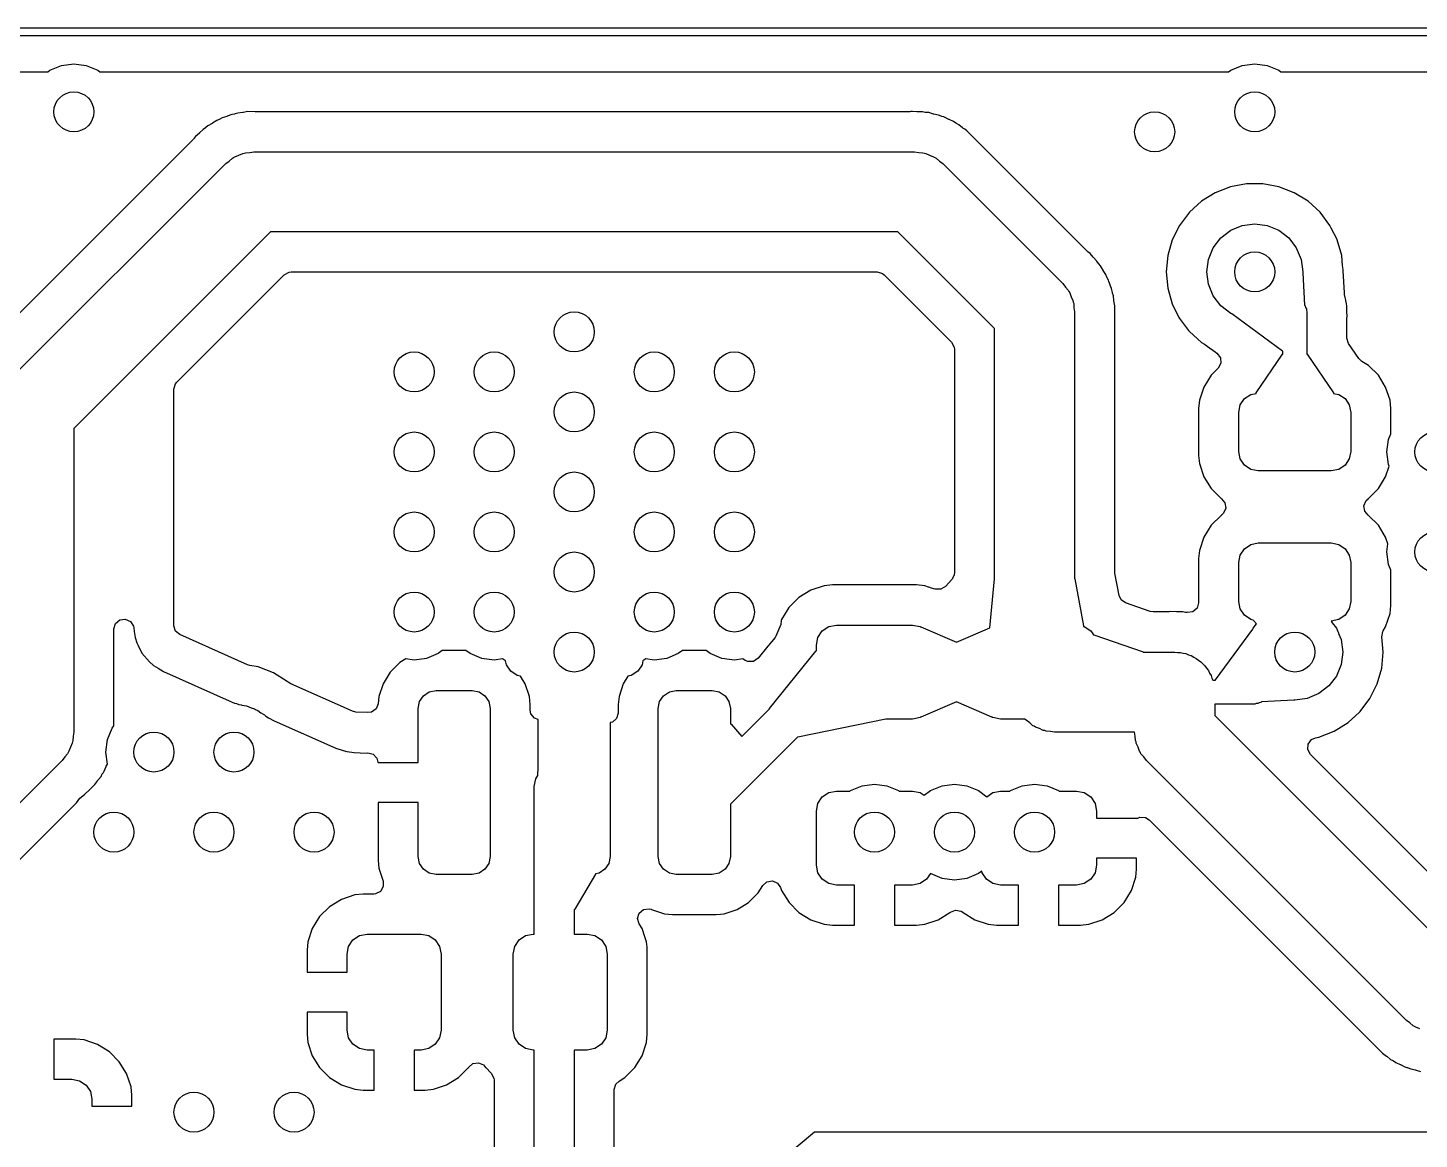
# Model space of a CAD drawing. Extents: x 90 to 175, y -109.5 to -35.9.
# Drawn here: x 129.18 to 146.55, y -49.84 to -35.95 of the extents above; entities that cross this region are included whole.
import ezdxf

# ---------------------------------------------------------------- set-up
doc = ezdxf.new("R2010")
doc.units = 0
doc.layers.add('BLACK', color=7, linetype='CONTINUOUS')

msp = doc.modelspace()

# ---------------------------------------------------------------- linework, layer by layer
at = {"layer": 'BLACK', "linetype": 'CONTINUOUS'}
for p, q in [((90, -35.95), (175, -35.95)), ((174.95, -36.05), (90.05, -36.05)), ((129.423786, -36.5005), (129.45, -36.480385)), ((129.45, -36.480385), (129.594709, -36.420445)), ((129.594709, -36.420445), (129.75, -36.4)), ((129.75, -36.4), (129.905291, -36.420445)), ((129.905291, -36.420445), (130.05, -36.480385)), ((130.05, -36.480385), (130.076214, -36.5005)), ((144.173786, -36.5005), (144.2, -36.480385)), ((144.2, -36.480385), (144.344709, -36.420445)), ((144.344709, -36.420445), (144.5, -36.4)), ((144.5, -36.4), (144.655291, -36.420445)), ((144.655291, -36.420445), (144.8, -36.480385)), ((144.8, -36.480385), (144.826214, -36.5005)), ((126.826214, -36.5005), (129.423786, -36.5005)), ((130.076214, -36.5005), (144.173786, -36.5005)), ((144.826214, -36.5005), (168.624281, -36.5005)), ((131.797555, -37.014927), (131.764781, -37.02521)), ((131.797563, -37.014925), (131.797555, -37.014927)), ((131.858607, -37.008716), (131.797563, -37.014925)), ((131.863271, -37.008062), (131.858607, -37.008716)), ((131.923626, -36.997245), (131.863271, -37.008062)), ((131.923637, -36.997244), (131.923626, -36.997245)), ((132.012677, -36.9995), (131.923637, -36.997244)), ((140.182611, -36.9995), (132.012677, -36.9995)), ((140.19044, -36.999003), (140.182611, -36.9995)), ((140.204589, -36.997201), (140.19044, -36.999003)), ((140.224524, -36.994662), (140.204589, -36.997201)), ((140.280121, -36.998896), (140.224524, -36.994662)), ((140.285695, -36.999321), (140.280121, -36.998896)), ((140.290402, -36.9995), (140.285695, -36.999321)), ((140.351741, -36.9995), (140.290402, -36.9995)), ((140.351742, -36.9995), (140.351741, -36.9995)), ((140.38538, -37.006412), (140.351742, -36.9995)), ((140.393158, -37.007503), (140.38538, -37.006412)), ((140.427425, -37.010113), (140.393158, -37.007503)), ((140.486391, -37.026986), (140.42742, -37.010113)), ((140.42742, -37.010113), (140.427425, -37.010113)), ((131.425501, -37.174588), (131.399434, -37.196965)), ((131.479128, -37.144822), (131.425501, -37.174588)), ((131.483156, -37.142381), (131.479128, -37.144822)), ((131.534377, -37.108625), (131.483156, -37.142381)), ((131.534382, -37.108623), (131.534377, -37.108625)), ((131.566284, -37.095879), (131.534382, -37.108623)), ((131.573378, -37.09251), (131.566284, -37.095879)), ((131.60341, -37.075842), (131.573378, -37.09251)), ((131.603414, -37.07584), (131.60341, -37.075842)), ((131.661945, -37.057474), (131.603414, -37.07584)), ((131.666381, -37.055895), (131.661945, -37.057474)), ((131.723349, -37.033141), (131.666381, -37.055895)), ((131.757153, -37.027082), (131.723349, -37.033141)), ((131.764781, -37.02521), (131.757153, -37.027082)), ((140.490966, -37.028109), (140.486391, -37.026986)), ((140.551058, -37.040459), (140.490966, -37.028109)), ((140.58263, -37.054008), (140.551057, -37.040459)), ((140.551057, -37.040459), (140.551058, -37.040459)), ((140.59003, -37.056642), (140.58263, -37.054008)), ((140.617008, -37.064362), (140.59003, -37.056642)), ((140.623049, -37.066091), (140.617008, -37.064362)), ((140.62305, -37.066091), (140.623049, -37.066091)), ((140.623057, -37.066094), (140.62305, -37.066091)), ((140.677424, -37.094493), (140.623057, -37.066094)), ((140.68168, -37.096514), (140.677424, -37.094493)), ((140.738041, -37.120701), (140.68168, -37.096514)), ((140.738045, -37.120703), (140.738041, -37.120701)), ((140.738046, -37.120703), (140.738045, -37.120703)), ((140.738049, -37.120705), (140.738046, -37.120703)), ((140.766251, -37.140334), (140.738049, -37.120705)), ((140.772959, -37.144397), (140.766251, -37.140334)), ((140.803406, -37.1603), (140.772959, -37.144397)), ((140.803413, -37.160305), (140.803406, -37.1603)), ((140.850946, -37.199064), (140.803413, -37.160305)), ((131.244885, -37.340192), (128.551532, -40.033546)), ((131.250076, -37.334298), (131.244885, -37.340192)), ((131.271102, -37.307136), (131.250076, -37.334298)), ((131.317655, -37.267169), (131.271102, -37.307136)), ((131.321109, -37.263968), (131.317655, -37.267169)), ((131.364478, -37.2206), (131.321109, -37.263968)), ((131.364484, -37.220595), (131.364478, -37.2206)), ((131.393165, -37.201692), (131.364484, -37.220595)), ((131.399434, -37.196965), (131.393165, -37.201692)), ((140.854709, -37.201902), (140.850946, -37.199064)), ((140.877204, -37.217559), (140.854709, -37.201902)), ((140.905059, -37.236947), (140.877204, -37.217559)), ((140.90506, -37.236948), (140.905059, -37.236947)), ((140.905061, -37.236949), (140.90506, -37.236948)), ((140.966451, -37.301531), (140.905061, -37.236949)), ((142.409803, -38.744882), (140.966451, -37.301531)), ((131.810485, -37.54247), (131.859134, -37.520254)), ((131.859134, -37.520254), (131.876899, -37.517699)), ((131.876899, -37.517699), (131.893717, -37.511427)), ((131.893717, -37.511427), (131.947061, -37.507611)), ((131.947061, -37.507611), (132, -37.5)), ((132, -37.5), (140.25, -37.5)), ((140.25, -37.5), (140.302938, -37.507611)), ((140.302938, -37.507611), (140.356283, -37.511427)), ((140.356283, -37.511427), (140.3731, -37.517699)), ((140.3731, -37.517699), (140.390866, -37.520254)), ((140.390866, -37.520254), (140.439516, -37.542471)), ((128.896447, -40.396447), (131.646446, -37.646447)), ((131.646446, -37.646447), (131.689262, -37.614395)), ((131.689262, -37.614395), (131.72968, -37.579373)), ((131.72968, -37.579373), (131.746006, -37.571916)), ((131.746006, -37.571916), (131.760375, -37.561161)), ((131.760375, -37.561161), (131.810485, -37.54247)), ((140.439516, -37.542471), (140.489624, -37.561161)), ((140.489624, -37.561161), (140.50399, -37.571915)), ((140.50399, -37.571915), (140.52032, -37.579373)), ((140.52032, -37.579373), (140.560744, -37.6144)), ((140.560744, -37.6144), (140.603553, -37.646447)), ((140.603553, -37.646447), (142.103553, -39.146446)), ((144.007357, -38.010655), (143.83396, -38.118017)), ((144.007364, -38.010651), (144.007357, -38.010655)), ((144.197541, -37.936977), (144.007364, -38.010651)), ((144.197544, -37.936976), (144.197541, -37.936976)), ((144.197541, -37.936976), (144.197541, -37.936977)), ((144.398024, -37.8995), (144.197544, -37.936976)), ((144.601976, -37.8995), (144.398024, -37.8995)), ((144.802456, -37.936976), (144.601976, -37.8995)), ((144.897546, -37.973814), (144.802456, -37.936976)), ((144.992635, -38.010651), (144.897546, -37.973814)), ((144.992642, -38.010655), (144.992635, -38.010651)), ((145.166039, -38.118017), (144.992642, -38.010655)), ((143.833958, -38.118019), (143.683237, -38.255418)), ((143.83396, -38.118017), (143.833958, -38.118019)), ((145.166041, -38.118019), (145.166039, -38.118017)), ((145.316762, -38.255418), (145.166041, -38.118019)), ((143.683237, -38.255418), (143.560327, -38.418178)), ((144.344709, -38.420445), (144.5, -38.4)), ((144.5, -38.4), (144.655291, -38.420445)), ((145.316764, -38.255421), (145.316762, -38.255418)), ((145.439673, -38.418179), (145.316764, -38.255421)), ((132.207107, -38.5), (129.75, -40.957106)), ((140.042894, -38.5), (132.207107, -38.5)), ((141.25, -39.707106), (140.042894, -38.5)), ((143.560327, -38.418178), (143.469422, -38.600739)), ((143.980385, -38.7), (144.075736, -38.575736)), ((144.075736, -38.575736), (144.2, -38.480385)), ((144.2, -38.480385), (144.344709, -38.420445)), ((144.655291, -38.420445), (144.8, -38.480385)), ((144.8, -38.480385), (144.924264, -38.575736)), ((144.924264, -38.575736), (145.019615, -38.7)), ((145.45674, -38.452455), (145.439673, -38.418179)), ((145.524603, -38.588743), (145.45674, -38.452455)), ((142.415698, -38.750074), (142.409803, -38.744882)), ((142.442863, -38.771102), (142.415698, -38.750074)), ((143.469417, -38.600752), (143.413602, -38.796917)), ((143.469422, -38.600739), (143.469417, -38.600752)), ((143.920445, -38.844709), (143.980385, -38.7)), ((145.019615, -38.7), (145.079555, -38.844709)), ((145.530582, -38.60075), (145.524603, -38.588743)), ((145.586397, -38.796917), (145.530582, -38.60075)), ((142.442867, -38.771106), (142.442863, -38.771102)), ((142.482822, -38.817648), (142.442867, -38.771106)), ((142.486012, -38.821091), (142.482822, -38.817648)), ((142.529402, -38.864481), (142.486012, -38.821091)), ((142.548302, -38.893159), (142.529402, -38.864481)), ((142.553033, -38.899434), (142.548302, -38.893159)), ((142.575407, -38.925495), (142.553033, -38.899434)), ((142.575409, -38.925498), (142.575407, -38.925495)), ((142.585759, -38.944145), (142.575409, -38.925498)), ((143.413602, -38.796917), (143.394785, -38.999999)), ((143.9, -39), (143.920445, -38.844709)), ((145.079555, -38.844709), (145.1, -39)), ((145.598279, -38.925157), (145.586397, -38.796917)), ((145.60089, -38.939234), (145.598279, -38.925157)), ((131.036319, -40.378602), (132.378102, -39.036819)), ((132.378102, -39.036819), (132.439425, -39.003334)), ((132.439425, -39.003334), (132.465783, -39.0005)), ((132.465783, -39.0005), (139.784217, -39.0005)), ((139.784217, -39.0005), (139.851256, -39.020185)), ((139.851256, -39.020185), (139.871898, -39.036819)), ((139.871898, -39.036819), (140.713181, -39.878102)), ((142.60518, -38.979134), (142.585759, -38.944145)), ((142.60762, -38.983163), (142.60518, -38.979134)), ((142.641377, -39.034383), (142.60762, -38.983163)), ((142.641378, -39.034386), (142.641377, -39.034383)), ((142.654117, -39.066278), (142.641378, -39.034386)), ((142.657488, -39.073378), (142.654117, -39.066278)), ((142.674157, -39.103407), (142.657488, -39.073378)), ((143.394785, -38.999999), (143.394785, -39)), ((143.394785, -39), (143.413602, -39.203082)), ((143.920445, -39.155291), (143.9, -39)), ((145.1, -39), (145.099002, -39.00758)), ((145.099002, -39.00758), (145.100558, -39.011093)), ((145.100558, -39.011093), (145.12095, -39.416046)), ((145.600669, -38.939275), (145.60089, -38.939234)), ((145.601701, -38.944864), (145.600669, -38.939275)), ((145.604823, -38.979134), (145.601701, -38.944864)), ((145.605418, -38.985669), (145.604823, -38.979134)), ((145.619284, -39.261029), (145.605418, -38.985669)), ((142.103553, -39.146446), (142.135604, -39.189262)), ((142.135604, -39.189262), (142.170627, -39.22968)), ((142.170627, -39.22968), (142.178083, -39.246006)), ((142.178083, -39.246006), (142.188839, -39.260375)), ((142.188839, -39.260375), (142.207529, -39.310485)), ((142.674158, -39.10341), (142.674157, -39.103407)), ((142.674159, -39.103412), (142.674158, -39.10341)), ((142.679487, -39.120394), (142.674159, -39.103412)), ((142.692521, -39.161937), (142.679487, -39.120394)), ((142.694102, -39.166378), (142.692521, -39.161937)), ((142.710979, -39.208631), (142.694102, -39.166378)), ((142.716858, -39.223348), (142.710979, -39.208631)), ((142.722917, -39.257154), (142.716858, -39.223348)), ((142.72479, -39.264787), (142.722917, -39.257154)), ((142.735073, -39.297557), (142.72479, -39.264787)), ((143.413602, -39.203082), (143.469417, -39.399247)), ((143.980385, -39.3), (143.920445, -39.155291)), ((145.620336, -39.281912), (145.619284, -39.261029)), ((142.207529, -39.310485), (142.229746, -39.359134)), ((142.229746, -39.359134), (142.2323, -39.376899)), ((142.2323, -39.376899), (142.238573, -39.393717)), ((142.238573, -39.393717), (142.242388, -39.447061)), ((142.242388, -39.447061), (142.25, -39.5)), ((142.735073, -39.29756), (142.735073, -39.297557)), ((142.735074, -39.297562), (142.735073, -39.29756)), ((142.741282, -39.35862), (142.735074, -39.297562)), ((142.741929, -39.363233), (142.741282, -39.35862)), ((142.752756, -39.423636), (142.741929, -39.363233)), ((142.7505, -39.512675), (142.752756, -39.423642)), ((142.752755, -39.423641), (142.752756, -39.423636)), ((142.752756, -39.423642), (142.752755, -39.423641)), ((143.469417, -39.399247), (143.469422, -39.39926)), ((143.469422, -39.39926), (143.553931, -39.568977)), ((144.075736, -39.424264), (143.980385, -39.3)), ((144.2, -39.519615), (144.075736, -39.424264)), ((145.12095, -39.416046), (145.129904, -39.425)), ((145.129904, -39.425), (145.135015, -39.444074)), ((145.135015, -39.444074), (145.144889, -39.461177)), ((145.628886, -39.321322), (145.620336, -39.281912)), ((145.635071, -39.336942), (145.628886, -39.321322)), ((145.636923, -39.35161), (145.635071, -39.336942)), ((145.637729, -39.35799), (145.636923, -39.35161)), ((145.641675, -39.377045), (145.637729, -39.35799)), ((145.647598, -39.397431), (145.641675, -39.377045)), ((145.648451, -39.424592), (145.647598, -39.397431)), ((145.649123, -39.445987), (145.648451, -39.424592)), ((145.649579, -39.451792), (145.649123, -39.445987)), ((142.25, -39.5), (142.25, -42.831141)), ((142.7505, -42.739751), (142.7505, -39.512675)), ((143.553931, -39.568977), (143.560327, -39.581821)), ((143.560327, -39.581821), (143.672754, -39.730699)), ((144.212773, -39.524906), (144.2, -39.519615)), ((144.846909, -39.990624), (144.212773, -39.524906)), ((145.144889, -39.461177), (145.144889, -39.480925)), ((145.144889, -39.480925), (145.15, -39.5)), ((145.15, -39.5), (145.15, -40.027557)), ((145.6505, -39.459075), (145.649579, -39.451792)), ((145.6505, -39.459078), (145.6505, -39.459075)), ((145.6505, -39.489782), (145.6505, -39.459078)), ((145.65276, -39.561706), (145.6505, -39.489782)), ((145.6505, -39.585503), (145.652268, -39.569491)), ((145.6505, -39.823084), (145.6505, -39.585503)), ((145.652026, -39.569469), (145.65276, -39.561706)), ((145.652268, -39.569491), (145.652026, -39.569469)), ((141.25, -42.833659), (141.25, -39.707106)), ((143.672754, -39.730699), (143.683237, -39.74458)), ((143.683237, -39.74458), (143.785584, -39.837881)), ((140.713181, -39.878102), (140.746666, -39.939425)), ((140.746666, -39.939425), (140.7495, -39.965783)), ((140.7495, -39.965783), (140.7495, -42.757037)), ((143.785584, -39.837881), (143.787484, -39.839747)), ((143.787484, -39.839747), (143.789671, -39.841607)), ((143.789671, -39.841607), (143.833959, -39.881981)), ((143.833959, -39.881981), (143.833964, -39.881984)), ((143.833964, -39.881984), (143.833966, -39.881986)), ((143.833966, -39.881986), (143.871299, -39.905101)), ((143.871299, -39.905101), (143.902181, -39.924222)), ((143.902181, -39.924222), (143.906222, -39.92695)), ((143.906222, -39.92695), (144.005689, -40)), ((145.65055, -39.826608), (145.6505, -39.823084)), ((145.672132, -39.893061), (145.65055, -39.826608)), ((145.80136, -40.082105), (145.672132, -39.893061)), ((144.005689, -40), (144.028679, -40.016884)), ((144.028679, -40.016884), (144.07106, -40.072432)), ((144.076682, -40.142076), (144.04376, -40.203702)), ((144.07106, -40.072432), (144.076682, -40.142076)), ((144.518005, -40.51066), (144.846516, -40.030097)), ((144.846516, -40.030097), (144.85, -40.027822)), ((144.85, -39.991637), (144.846909, -39.990624)), ((144.85, -40.027822), (144.85, -39.991637)), ((145.15, -40.027557), (145.152098, -40.028427)), ((145.152098, -40.028427), (145.153484, -40.030097)), ((145.153484, -40.030097), (145.481992, -40.510657)), ((145.838627, -40.117664), (145.80136, -40.082105)), ((145.921003, -40.168474), (145.838627, -40.117664)), ((143.955971, -40.2915), (143.864642, -40.439566)), ((143.955974, -40.291496), (143.955971, -40.2915)), ((144.042962, -40.204507), (143.955974, -40.291496)), ((144.04376, -40.203702), (144.042962, -40.204507)), ((145.921004, -40.168475), (145.921003, -40.168474)), ((146.044025, -40.291496), (145.921004, -40.168475)), ((146.044028, -40.2915), (146.044025, -40.291496)), ((146.135357, -40.439566), (146.044028, -40.2915)), ((131, -40.466283), (131.019685, -40.399244)), ((131, -43.419415), (131, -40.466283)), ((131.019685, -40.399244), (131.036319, -40.378602)), ((143.864637, -40.439577), (143.809913, -40.604723)), ((143.864642, -40.439566), (143.864637, -40.439577)), ((146.135358, -40.439569), (146.135357, -40.439566)), ((146.135362, -40.439575), (146.135358, -40.439569)), ((146.190087, -40.604725), (146.135362, -40.439575)), ((143.809913, -40.604723), (143.7995, -40.706644)), ((144.3, -40.75625), (144.318554, -40.662971)), ((144.318554, -40.662971), (144.371393, -40.583893)), ((144.371393, -40.583893), (144.450471, -40.531054)), ((144.450471, -40.531054), (144.516238, -40.517972)), ((144.515966, -40.517323), (144.518005, -40.51066)), ((144.516238, -40.517972), (144.515966, -40.517323)), ((145.481992, -40.510657), (145.483517, -40.517923)), ((145.483517, -40.517923), (145.549529, -40.531054)), ((145.549529, -40.531054), (145.628607, -40.583893)), ((145.628607, -40.583893), (145.681446, -40.662971)), ((145.681446, -40.662971), (145.7, -40.75625)), ((146.2005, -40.706652), (146.190087, -40.604725)), ((143.7995, -40.706644), (143.7995, -41.293355)), ((144.3, -41.24375), (144.3, -40.75625)), ((145.7, -40.75625), (145.7, -41.24375)), ((146.2005, -41.022149), (146.2005, -40.706652)), ((129.75, -40.957106), (129.75, -44.75)), ((146.15, -41.25), (146.170445, -41.094709)), ((146.170445, -41.094709), (146.2005, -41.022149)), ((143.7995, -41.293355), (143.809913, -41.395276)), ((144.318554, -41.337029), (144.3, -41.24375)), ((144.371393, -41.416107), (144.318554, -41.337029)), ((145.681446, -41.337029), (145.628607, -41.416107)), ((145.7, -41.24375), (145.681446, -41.337029)), ((146.170445, -41.405291), (146.15, -41.25)), ((143.809913, -41.395276), (143.864637, -41.560422)), ((144.450471, -41.468946), (144.371393, -41.416107)), ((144.54375, -41.4875), (144.450471, -41.468946)), ((145.45625, -41.4875), (144.54375, -41.4875)), ((145.549529, -41.468946), (145.45625, -41.4875)), ((145.628607, -41.416107), (145.549529, -41.468946)), ((146.135362, -41.560425), (146.179513, -41.427184)), ((146.179513, -41.427184), (146.170445, -41.405291)), ((143.864637, -41.560422), (143.864642, -41.560433)), ((143.864642, -41.560433), (143.955971, -41.708499)), ((143.955971, -41.708499), (143.955974, -41.708503)), ((143.955974, -41.708503), (144.078996, -41.831525)), ((145.921003, -41.831526), (146.044026, -41.708503)), ((146.044026, -41.708503), (146.135362, -41.560425)), ((144.078996, -41.831525), (144.079, -41.831528)), ((144.079, -41.831528), (144.079703, -41.831962)), ((144.079703, -41.831962), (144.080083, -41.832385)), ((144.080083, -41.832385), (144.084664, -41.836007)), ((144.084664, -41.836007), (144.084045, -41.836789)), ((144.084045, -41.836789), (144.126428, -41.88391)), ((145.862349, -41.922136), (145.890188, -41.858052)), ((145.890188, -41.858052), (145.915455, -41.836157)), ((145.915336, -41.836007), (145.918687, -41.833356)), ((145.915455, -41.836157), (145.915336, -41.836007)), ((145.918687, -41.833356), (145.920299, -41.831959)), ((145.920299, -41.831959), (145.921003, -41.831526)), ((144.078996, -42.043474), (143.955974, -42.166496)), ((144.079, -42.043471), (144.078996, -42.043474)), ((144.079703, -42.043038), (144.079, -42.043471)), ((144.081315, -42.04164), (144.079703, -42.043038)), ((144.084664, -42.038993), (144.081315, -42.04164)), ((144.109806, -42.016954), (144.084544, -42.038842)), ((144.084544, -42.038842), (144.084664, -42.038993)), ((144.137649, -41.952872), (144.109806, -42.016954)), ((144.126428, -41.88391), (144.137649, -41.952872)), ((145.873575, -41.991098), (145.862349, -41.922136)), ((145.915955, -42.038209), (145.873575, -41.991098)), ((145.915336, -42.038993), (145.915955, -42.038209)), ((145.919921, -42.042618), (145.915336, -42.038993)), ((145.920301, -42.043041), (145.919921, -42.042618)), ((145.921003, -42.043474), (145.920301, -42.043041)), ((145.921004, -42.043475), (145.921003, -42.043474)), ((146.044025, -42.166496), (145.921004, -42.043475)), ((143.955971, -42.1665), (143.864642, -42.314566)), ((143.955974, -42.166496), (143.955971, -42.1665)), ((146.044028, -42.1665), (146.044025, -42.166496)), ((146.135357, -42.314566), (146.044028, -42.1665)), ((143.864637, -42.314577), (143.809913, -42.479723)), ((143.864642, -42.314566), (143.864637, -42.314577)), ((144.450471, -42.406054), (144.54375, -42.3875)), ((144.54375, -42.3875), (145.45625, -42.3875)), ((145.45625, -42.3875), (145.549529, -42.406054)), ((146.135358, -42.314569), (146.135357, -42.314566)), ((146.135362, -42.314575), (146.135358, -42.314569)), ((146.163308, -42.398913), (146.135362, -42.314575)), ((146.15, -42.5), (146.163308, -42.398913)), ((143.809913, -42.479723), (143.7995, -42.581644)), ((144.3, -42.63125), (144.318554, -42.537971)), ((144.318554, -42.537971), (144.371393, -42.458893)), ((144.371393, -42.458893), (144.450471, -42.406054)), ((145.549529, -42.406054), (145.628607, -42.458893)), ((145.628607, -42.458893), (145.681446, -42.537971)), ((145.681446, -42.537971), (145.7, -42.63125)), ((146.170445, -42.655291), (146.15, -42.5)), ((142.752633, -42.762651), (142.7505, -42.739751)), ((143.7995, -42.581644), (143.7995, -43.134046)), ((144.3, -43.11875), (144.3, -42.63125)), ((145.7, -42.63125), (145.7, -43.11875)), ((146.2005, -42.72785), (146.170445, -42.655291)), ((146.2005, -43.168348), (146.2005, -42.72785)), ((139.1222, -42.922501), (138.955668, -42.977685)), ((139.122203, -42.9225), (139.1222, -42.922501)), ((139.22498, -42.912001), (139.122203, -42.9225)), ((139.224998, -42.912), (139.22498, -42.912001)), ((140.27501, -42.912), (139.224998, -42.912)), ((140.377791, -42.9225), (140.27501, -42.912)), ((140.377794, -42.9225), (140.377791, -42.9225)), ((140.377797, -42.922501), (140.377794, -42.9225)), ((140.377798, -42.922501), (140.377797, -42.922501)), ((140.377801, -42.922502), (140.377798, -42.922501)), ((140.424395, -42.937942), (140.377801, -42.922502)), ((140.71717, -42.842032), (140.638758, -42.929156)), ((140.745474, -42.788446), (140.71717, -42.842032)), ((140.745972, -42.786403), (140.745474, -42.788446)), ((140.7495, -42.757037), (140.745972, -42.786403)), ((141.189876, -43.448466), (141.24898, -42.835577)), ((141.24898, -42.835577), (141.25, -42.833659)), ((142.25, -42.831141), (142.251793, -42.834538)), ((142.251793, -42.834538), (142.362627, -43.424132)), ((142.805268, -43.042648), (142.752633, -42.762651)), ((138.806342, -43.069789), (138.682289, -43.193842)), ((138.955663, -42.977687), (138.806342, -43.069789)), ((138.955668, -42.977685), (138.955663, -42.977687)), ((140.428293, -42.939093), (140.424395, -42.937942)), ((140.430372, -42.939633), (140.428293, -42.939093)), ((140.463432, -42.950034), (140.430372, -42.939633)), ((140.509423, -42.964503), (140.463432, -42.950034)), ((140.57928, -42.965817), (140.509423, -42.964503)), ((140.638758, -42.929156), (140.57928, -42.965817)), ((142.829667, -43.096394), (142.805268, -43.042648)), ((142.886583, -43.136919), (142.829667, -43.096394)), ((138.682289, -43.193842), (138.590187, -43.343163)), ((143.192236, -43.242683), (142.886583, -43.136919)), ((143.232783, -43.2495), (143.192236, -43.242683)), ((143.414367, -43.2495), (143.232783, -43.2495)), ((143.433143, -43.24807), (143.414367, -43.2495)), ((143.44906, -43.245631), (143.433143, -43.24807)), ((143.449064, -43.245631), (143.44906, -43.245631)), ((143.523789, -43.24942), (143.449064, -43.245631)), ((143.526929, -43.2495), (143.523789, -43.24942)), ((143.601741, -43.2495), (143.526929, -43.2495)), ((143.601743, -43.2495), (143.601741, -43.2495)), ((143.617523, -43.252742), (143.601743, -43.2495)), ((143.636189, -43.255119), (143.617523, -43.252742)), ((143.652286, -43.255936), (143.636189, -43.255119)), ((143.656731, -43.256617), (143.652286, -43.255936)), ((143.657853, -43.256784), (143.656731, -43.256617)), ((143.727011, -43.24684), (143.657853, -43.256784)), ((143.779815, -43.201085), (143.727011, -43.24684)), ((143.7995, -43.134046), (143.779815, -43.201085)), ((144.318554, -43.212029), (144.3, -43.11875)), ((144.371393, -43.291107), (144.318554, -43.212029)), ((145.681446, -43.212029), (145.628607, -43.291107)), ((145.7, -43.11875), (145.681446, -43.212029)), ((146.135362, -43.435425), (146.190087, -43.270275)), ((146.190087, -43.270275), (146.2005, -43.168348)), ((130.2505, -43.46106), (130.270185, -43.394021)), ((130.270185, -43.394021), (130.322989, -43.348266)), ((130.322989, -43.348266), (130.392147, -43.338322)), ((130.392147, -43.338322), (130.455703, -43.367347)), ((130.455703, -43.367347), (130.493477, -43.426125)), ((130.493477, -43.426125), (130.49705, -43.442156)), ((130.49705, -43.442156), (130.504689, -43.491698)), ((131.000006, -43.420677), (131, -43.419415)), ((131.020372, -43.487512), (131.000006, -43.420677)), ((138.579555, -43.405291), (138.519615, -43.55)), ((138.586118, -43.355441), (138.579555, -43.405291)), ((138.590185, -43.343168), (138.586118, -43.355441)), ((138.590187, -43.343163), (138.590185, -43.343168)), ((139.098223, -43.485723), (139.179329, -43.43153)), ((139.179329, -43.43153), (139.275, -43.4125)), ((139.275, -43.4125), (140.225, -43.4125)), ((140.225, -43.4125), (140.320671, -43.43153)), ((140.320671, -43.43153), (140.324169, -43.433867)), ((140.324169, -43.433867), (140.32793, -43.434646)), ((140.32793, -43.434646), (140.774999, -43.626574)), ((142.362627, -43.424132), (142.361458, -43.429697)), ((142.361458, -43.429697), (142.370671, -43.43153)), ((142.370671, -43.43153), (142.451777, -43.485723)), ((144.450471, -43.343946), (144.371393, -43.291107)), ((144.481318, -43.350081), (144.450471, -43.343946)), ((144.480385, -43.45), (144.521279, -43.396704)), ((144.484251, -43.357714), (144.481318, -43.350081)), ((144.521279, -43.396704), (144.484251, -43.357714)), ((145.45625, -43.3625), (145.455412, -43.3625)), ((145.455412, -43.3625), (145.46848, -43.38336)), ((145.549529, -43.343946), (145.45625, -43.3625)), ((145.46848, -43.38336), (145.519615, -43.45)), ((145.628607, -43.291107), (145.549529, -43.343946)), ((146.105568, -43.483728), (146.13536, -43.435429)), ((146.13536, -43.435427), (146.135362, -43.435425)), ((146.13536, -43.435429), (146.13536, -43.435427)), ((130.2505, -44.673785), (130.2505, -43.46106)), ((130.504689, -43.491698), (130.516457, -43.568021)), ((130.516457, -43.568021), (130.516458, -43.568026)), ((130.516458, -43.568026), (130.536823, -43.634857)), ((131.073639, -43.532728), (131.020372, -43.487512)), ((131.919633, -43.908725), (131.073639, -43.532728)), ((138.508973, -43.566969), (138.464494, -43.621835)), ((138.512907, -43.558741), (138.508973, -43.566969)), ((138.519615, -43.55), (138.512907, -43.558741)), ((139.025, -43.6625), (139.04403, -43.566829)), ((139.04403, -43.566829), (139.098223, -43.485723)), ((140.774999, -43.626574), (141.189876, -43.448466)), ((142.451777, -43.485723), (142.48411, -43.534114)), ((142.48411, -43.534114), (142.486659, -43.533578)), ((142.486659, -43.533578), (142.488329, -43.53402)), ((142.488329, -43.53402), (143.104626, -43.747275)), ((144.009376, -44.096909), (144.475095, -43.462769)), ((144.475095, -43.462769), (144.480385, -43.45)), ((145.519615, -43.45), (145.537928, -43.494213)), ((145.537928, -43.494213), (145.546993, -43.508682)), ((145.546993, -43.508682), (145.548481, -43.517513)), ((145.548481, -43.517513), (145.547911, -43.518313)), ((145.547911, -43.518313), (145.579555, -43.594709)), ((145.579555, -43.594709), (145.6, -43.75)), ((146.087634, -43.560267), (146.101049, -43.491698)), ((146.105215, -43.75), (146.087634, -43.560267)), ((146.101049, -43.491698), (146.105568, -43.483728)), ((130.536823, -43.634857), (130.536824, -43.634859)), ((130.536824, -43.634859), (130.552811, -43.668944)), ((130.552811, -43.668944), (130.597919, -43.765117)), ((130.597919, -43.765117), (130.69324, -43.872888)), ((134.3, -43.769615), (134.155291, -43.829555)), ((134.352279, -43.7295), (134.3, -43.769615)), ((134.647721, -43.7295), (134.352279, -43.7295)), ((134.7, -43.769615), (134.647721, -43.7295)), ((134.844709, -43.829555), (134.7, -43.769615)), ((137.3, -43.769615), (137.155291, -43.829555)), ((137.352279, -43.7295), (137.3, -43.769615)), ((137.647721, -43.7295), (137.352279, -43.7295)), ((137.7, -43.769615), (137.647721, -43.7295)), ((137.844709, -43.829555), (137.7, -43.769615)), ((138.418249, -43.678878), (138.29703, -43.828407)), ((138.424264, -43.674264), (138.418249, -43.678878)), ((138.464494, -43.621835), (138.424264, -43.674264)), ((138.439435, -44.455461), (139.019734, -43.739642)), ((139.019734, -43.739642), (139.025, -43.736786)), ((139.025, -43.736786), (139.025, -43.6625)), ((143.104626, -43.747275), (143.107697, -43.75)), ((143.107697, -43.75), (143.5, -43.75)), ((143.5, -43.75), (143.535394, -43.755089)), ((143.535394, -43.755089), (143.571157, -43.755089)), ((143.571157, -43.755089), (143.605473, -43.765165)), ((143.605473, -43.765165), (143.640866, -43.770254)), ((143.640866, -43.770254), (143.673391, -43.785107)), ((143.673391, -43.785107), (143.707708, -43.795184)), ((145.6, -43.75), (145.579555, -43.905291)), ((146.086397, -43.953083), (146.105215, -43.75)), ((130.69324, -43.872888), (130.69325, -43.872898)), ((130.69325, -43.872898), (130.744581, -43.91647)), ((130.744581, -43.91647), (130.745378, -43.917205)), ((130.745378, -43.917205), (130.746514, -43.918111)), ((130.746514, -43.918111), (130.80217, -43.953083)), ((130.80217, -43.953083), (130.868336, -43.99466)), ((131.947208, -43.9173), (131.919633, -43.908725)), ((132.052449, -43.936974), (131.947208, -43.9173)), ((132.052457, -43.936976), (132.052449, -43.936974)), ((132.242635, -44.010651), (132.052457, -43.936976)), ((133.821955, -43.882032), (133.702032, -44.001955)), ((133.821959, -43.882029), (133.821955, -43.882032)), ((133.896068, -43.836316), (133.821959, -43.882029)), ((134, -43.85), (133.896068, -43.836316)), ((134.155291, -43.829555), (134, -43.85)), ((135, -43.85), (134.844709, -43.829555)), ((135.10393, -43.836316), (135, -43.85)), ((135.143035, -43.860437), (135.10393, -43.836316)), ((135.15253, -43.908171), (135.143035, -43.860437)), ((135.206723, -43.989277), (135.15253, -43.908171)), ((136.84747, -43.908171), (136.793277, -43.989277)), ((136.856964, -43.860436), (136.84747, -43.908171)), ((136.896068, -43.836316), (136.856964, -43.860436)), ((137, -43.85), (136.896068, -43.836316)), ((137.155291, -43.829555), (137, -43.85)), ((138, -43.85), (137.844709, -43.829555)), ((138.10393, -43.836316), (138, -43.85)), ((138.135609, -43.855857), (138.10393, -43.836316)), ((138.169689, -43.870377), (138.135609, -43.855857)), ((138.239521, -43.868087), (138.169689, -43.870377)), ((138.29703, -43.828407), (138.239521, -43.868087)), ((143.707708, -43.795184), (143.737793, -43.814518)), ((143.737793, -43.814518), (143.77032, -43.829373)), ((143.77032, -43.829373), (143.797345, -43.85279)), ((143.797345, -43.85279), (143.82743, -43.872125)), ((143.82743, -43.872125), (143.850848, -43.899151)), ((143.850848, -43.899151), (143.877875, -43.92257)), ((143.877875, -43.92257), (143.897209, -43.952654)), ((143.897209, -43.952654), (143.920627, -43.97968)), ((145.579555, -43.905291), (145.519615, -44.05)), ((146.030582, -44.14925), (146.086397, -43.953083)), ((130.868336, -43.99466), (131.691241, -44.360395)), ((132.242642, -44.010655), (132.242635, -44.010651)), ((132.416037, -44.118016), (132.242642, -44.010655)), ((132.416038, -44.118017), (132.416037, -44.118016)), ((132.416041, -44.118019), (132.416038, -44.118017)), ((132.425464, -44.126609), (132.416041, -44.118019)), ((132.45864, -44.148284), (132.425464, -44.126609)), ((133.702029, -44.001959), (133.613001, -44.146294)), ((133.702032, -44.001955), (133.702029, -44.001959)), ((135.287829, -44.04347), (135.206723, -43.989277)), ((135.328573, -44.051574), (135.287829, -44.04347)), ((135.386998, -44.146294), (135.328573, -44.051574)), ((136.671425, -44.051574), (136.613001, -44.146294)), ((136.712171, -44.04347), (136.671425, -44.051574)), ((136.793277, -43.989277), (136.712171, -44.04347)), ((143.920627, -43.97968), (143.935481, -44.012206)), ((143.935481, -44.012206), (143.954816, -44.042292)), ((143.954816, -44.042292), (143.964892, -44.076608)), ((143.964892, -44.076608), (143.975575, -44.1)), ((143.975575, -44.1), (144.008363, -44.1)), ((144.008363, -44.1), (144.009376, -44.096909)), ((145.519615, -44.05), (145.424264, -44.174264)), ((133.228515, -44.490451), (132.45864, -44.148284)), ((133.559651, -44.30729), (133.550568, -44.396191)), ((133.612996, -44.146305), (133.559651, -44.30729)), ((133.613001, -44.146294), (133.612996, -44.146305)), ((134.067127, -44.368896), (134.115901, -44.295901)), ((134.115901, -44.295901), (134.188896, -44.247127)), ((134.188896, -44.247127), (134.275, -44.23)), ((134.275, -44.23), (134.725, -44.23)), ((134.725, -44.23), (134.811104, -44.247127)), ((134.811104, -44.247127), (134.884099, -44.295901)), ((134.884099, -44.295901), (134.932873, -44.368896)), ((135.386999, -44.146297), (135.386998, -44.146294)), ((135.387003, -44.146303), (135.386999, -44.146297)), ((135.387659, -44.148284), (135.387003, -44.146303)), ((135.440348, -44.307289), (135.387659, -44.148284)), ((135.440349, -44.307292), (135.440348, -44.307289)), ((135.450498, -44.406644), (135.440349, -44.307292)), ((136.559651, -44.30729), (136.5495, -44.406647)), ((136.612996, -44.146305), (136.559651, -44.30729)), ((136.613001, -44.146294), (136.612996, -44.146305)), ((137.067127, -44.368896), (137.115901, -44.295901)), ((137.115901, -44.295901), (137.188896, -44.247127)), ((137.188896, -44.247127), (137.275, -44.23)), ((137.275, -44.23), (137.725, -44.23)), ((137.725, -44.23), (137.811104, -44.247127)), ((137.811104, -44.247127), (137.884099, -44.295901)), ((137.884099, -44.295901), (137.932873, -44.368896)), ((145.3, -44.269615), (145.155291, -44.329555)), ((145.424264, -44.174264), (145.3, -44.269615)), ((145.939673, -44.331821), (146.030582, -44.14925)), ((131.691241, -44.360395), (131.727822, -44.376653)), ((131.727822, -44.376653), (131.755445, -44.387046)), ((131.755445, -44.387046), (131.755446, -44.387046)), ((131.755446, -44.387046), (131.780659, -44.394886)), ((131.780659, -44.394886), (131.811187, -44.404379)), ((131.811187, -44.404379), (131.81119, -44.404379)), ((131.81119, -44.404379), (131.811191, -44.40438)), ((131.811191, -44.40438), (131.811193, -44.404381)), ((131.811193, -44.404381), (131.839809, -44.41148)), ((131.839809, -44.41148), (131.839808, -44.41148)), ((131.839808, -44.41148), (131.839819, -44.411482)), ((131.839819, -44.411482), (131.846027, -44.412642)), ((131.846027, -44.412642), (131.905291, -44.420445)), ((131.905291, -44.420445), (131.965957, -44.445573)), ((131.965957, -44.445573), (132.005641, -44.460947)), ((132.005641, -44.460947), (132.018351, -44.467275)), ((132.018351, -44.467275), (132.05, -44.480385)), ((132.05, -44.480385), (132.087424, -44.509102)), ((133.524171, -44.460882), (133.46699, -44.501033)), ((133.550568, -44.396191), (133.524171, -44.460882)), ((134.05, -44.455), (134.067127, -44.368896)), ((134.05, -45.13), (134.05, -44.455)), ((134.932873, -44.368896), (134.95, -44.455)), ((134.95, -44.455), (134.95, -46.305)), ((135.450499, -44.406662), (135.450498, -44.406644)), ((135.450499, -44.476947), (135.450499, -44.406662)), ((135.459574, -44.52351), (135.450499, -44.476947)), ((136.5495, -44.406647), (136.5495, -44.513947)), ((137.05, -44.455), (137.067127, -44.368896)), ((137.05, -46.305), (137.05, -44.455)), ((137.932873, -44.368896), (137.95, -44.455)), ((137.95, -44.455), (137.95, -44.648602)), ((138.09142, -44.805025), (138.438584, -44.457862)), ((138.438584, -44.457862), (138.439435, -44.455461)), ((140.774999, -44.373424), (140.327933, -44.565352)), ((141.216347, -44.562897), (140.774999, -44.373424)), ((144.5, -44.4), (144, -44.4)), ((144, -44.4), (144, -44.542894)), ((144.519075, -44.394889), (144.5, -44.4)), ((144.538823, -44.394889), (144.519075, -44.394889)), ((144.555925, -44.385015), (144.538823, -44.394889)), ((144.575, -44.379904), (144.555925, -44.385015)), ((144.583953, -44.37095), (144.575, -44.379904)), ((144.988906, -44.350558), (144.583953, -44.37095)), ((144.992418, -44.349001), (144.988906, -44.350558)), ((145, -44.35), (144.992418, -44.349001)), ((145.155291, -44.329555), (145, -44.35)), ((145.816764, -44.494579), (145.939673, -44.331821)), ((132.087424, -44.509102), (132.129609, -44.535221)), ((132.129609, -44.535221), (132.134917, -44.538905)), ((132.134917, -44.538905), (132.144699, -44.54648)), ((132.144699, -44.54648), (132.148982, -44.549797)), ((132.148982, -44.549797), (132.148982, -44.549796)), ((132.148982, -44.549796), (132.182157, -44.571471)), ((132.182157, -44.571471), (132.253337, -44.610216)), ((132.253337, -44.610216), (133.023212, -44.952383)), ((133.27349, -44.501021), (133.228515, -44.490451)), ((133.421824, -44.50747), (133.27349, -44.501021)), ((133.46699, -44.501033), (133.421824, -44.50747)), ((135.502992, -44.578252), (135.459574, -44.52351)), ((135.55, -44.594303), (135.502992, -44.578252)), ((135.55, -45.159275), (135.55, -44.594303)), ((136.477011, -44.626741), (136.45, -44.632005)), ((136.45, -44.632005), (136.45, -46.305)), ((136.529815, -44.580986), (136.477011, -44.626741)), ((136.5495, -44.513947), (136.529815, -44.580986)), ((137.95, -44.648602), (137.95769, -44.649796)), ((137.95769, -44.649796), (137.960494, -44.652179)), ((137.960494, -44.652179), (138.09142, -44.805025)), ((139.891129, -44.589979), (138.792525, -44.815931)), ((139.891708, -44.589845), (139.891129, -44.589979)), ((139.894816, -44.5875), (139.891708, -44.589845)), ((140.225, -44.5875), (139.894816, -44.5875)), ((140.320671, -44.56847), (140.225, -44.5875)), ((140.325286, -44.565385), (140.320671, -44.56847)), ((140.327933, -44.565352), (140.325286, -44.565385)), ((141.222066, -44.565352), (141.216347, -44.562897)), ((141.225828, -44.566131), (141.222066, -44.565352)), ((141.229329, -44.56847), (141.225828, -44.566131)), ((141.325, -44.5875), (141.229329, -44.56847)), ((141.630393, -44.5875), (141.325, -44.5875)), ((141.646446, -44.603553), (141.630393, -44.5875)), ((141.689262, -44.635604), (141.646446, -44.603553)), ((141.72968, -44.670627), (141.689262, -44.635604)), ((144, -44.542894), (146.957106, -47.5)), ((145.492637, -44.739348), (145.666041, -44.631981)), ((145.666041, -44.631981), (145.808772, -44.501865)), ((145.808772, -44.501865), (145.816762, -44.494581)), ((145.816762, -44.494581), (145.816764, -44.494579)), ((129.742388, -44.802938), (129.738573, -44.856283)), ((129.75, -44.75), (129.742388, -44.802938)), ((130.170445, -44.844709), (130.230385, -44.7)), ((130.230385, -44.7), (130.2505, -44.673785)), ((138.788412, -44.81514), (138.436706, -45.166847)), ((138.792525, -44.815931), (138.788412, -44.81514)), ((141.746006, -44.678083), (141.72968, -44.670627)), ((141.760375, -44.688839), (141.746006, -44.678083)), ((141.810485, -44.707529), (141.760375, -44.688839)), ((141.859134, -44.729746), (141.810485, -44.707529)), ((141.876899, -44.7323), (141.859134, -44.729746)), ((141.893717, -44.738573), (141.876899, -44.7323)), ((141.947061, -44.742388), (141.893717, -44.738573)), ((142, -44.75), (141.947061, -44.742388)), ((143, -44.75), (142, -44.75)), ((143.007611, -44.802938), (143, -44.75)), ((143.011427, -44.856283), (143.007611, -44.802938)), ((145.208766, -44.843527), (145.260288, -44.820906)), ((145.260288, -44.820906), (145.302456, -44.813024)), ((145.302456, -44.813024), (145.492637, -44.739348)), ((129.678084, -45.00399), (129.670627, -45.02032)), ((129.688839, -44.989624), (129.678084, -45.00399)), ((129.707528, -44.939516), (129.688839, -44.989624)), ((129.729746, -44.890866), (129.707528, -44.939516)), ((129.7323, -44.8731), (129.729746, -44.890866)), ((129.738573, -44.856283), (129.7323, -44.8731)), ((130.15, -45), (130.170445, -44.844709)), ((130.169764, -45.150124), (130.15, -45)), ((133.023212, -44.952383), (133.112864, -44.982543)), ((133.112864, -44.982543), (133.11287, -44.982544)), ((133.11287, -44.982544), (133.112875, -44.982546)), ((133.112875, -44.982546), (133.157834, -44.993112)), ((133.157834, -44.993112), (133.157835, -44.993112)), ((133.157835, -44.993112), (133.157839, -44.993113)), ((133.157839, -44.993113), (133.251534, -45.006044)), ((133.251534, -45.006044), (133.399868, -45.012493)), ((133.399868, -45.012493), (133.41992, -45.011508)), ((133.41992, -45.011508), (133.487839, -45.027878)), ((143.017699, -44.8731), (143.011427, -44.856283)), ((143.020254, -44.890866), (143.017699, -44.8731)), ((143.042471, -44.939516), (143.020254, -44.890866)), ((143.061161, -44.989624), (143.042471, -44.939516)), ((143.071915, -45.00399), (143.061161, -44.989624)), ((143.079373, -45.02032), (143.071915, -45.00399)), ((145.16191, -44.969152), (145.166894, -44.89946)), ((145.195394, -45.030474), (145.16191, -44.969152)), ((145.166894, -44.89946), (145.208766, -44.843527)), ((129.603553, -45.103553), (126.353553, -48.353553)), ((129.635599, -45.060744), (129.603553, -45.103553)), ((129.670627, -45.02032), (129.635599, -45.060744)), ((130.129295, -45.238049), (130.153492, -45.18166)), ((130.153492, -45.18166), (130.155498, -45.177435)), ((130.155498, -45.177435), (130.169764, -45.150124)), ((133.487839, -45.027878), (133.53613, -45.078373)), ((133.53613, -45.078373), (133.548276, -45.128276)), ((133.548276, -45.128276), (133.55, -45.13)), ((133.55, -45.13), (134.05, -45.13)), ((135.548907, -45.187768), (135.549666, -45.160023)), ((135.549666, -45.160023), (135.55, -45.159275)), ((138.436705, -45.166851), (137.956489, -45.647343)), ((138.436706, -45.166847), (138.436705, -45.166851)), ((143.1144, -45.060744), (143.079373, -45.02032)), ((143.146447, -45.103553), (143.1144, -45.060744)), ((146.396447, -48.353553), (143.146447, -45.103553)), ((146.182021, -46.0171), (145.195394, -45.030474)), ((130.036358, -45.371575), (130.048099, -45.354706)), ((130.048099, -45.354706), (130.050938, -45.350941)), ((130.050938, -45.350941), (130.058001, -45.342279)), ((130.058001, -45.342279), (130.089698, -45.303407)), ((130.089698, -45.303407), (130.105601, -45.27296)), ((130.105601, -45.27296), (130.109674, -45.266239)), ((130.109674, -45.266239), (130.118192, -45.254)), ((130.118192, -45.254), (130.129295, -45.238049)), ((135.5, -45.43), (135.51903, -45.334329)), ((135.51903, -45.334329), (135.546001, -45.293963)), ((135.546001, -45.293963), (135.548907, -45.187768)), ((129.825736, -45.575736), (129.883529, -45.531389)), ((129.883529, -45.531389), (129.948467, -45.466452)), ((129.948467, -45.466452), (130.013053, -45.405059)), ((130.013053, -45.405059), (130.036358, -45.371575)), ((135.5, -47.275), (135.5, -45.43)), ((139.098223, -45.560723), (139.179329, -45.50653)), ((139.179329, -45.50653), (139.275, -45.4875)), ((139.275, -45.4875), (139.440728, -45.4875)), ((139.440728, -45.4875), (139.45, -45.480385)), ((139.45, -45.480385), (139.594709, -45.420445)), ((139.594709, -45.420445), (139.75, -45.4)), ((139.75, -45.4), (139.905291, -45.420445)), ((139.905291, -45.420445), (140.05, -45.480385)), ((140.05, -45.480385), (140.059272, -45.4875)), ((140.059272, -45.4875), (140.225, -45.4875)), ((140.225, -45.4875), (140.320671, -45.50653)), ((140.320671, -45.50653), (140.371588, -45.540551)), ((140.371588, -45.540551), (140.45, -45.480385)), ((140.45, -45.480385), (140.594709, -45.420445)), ((140.594709, -45.420445), (140.75, -45.4)), ((140.75, -45.4), (140.905291, -45.420445)), ((140.905291, -45.420445), (141.05, -45.480385)), ((141.05, -45.480385), (141.151684, -45.55841)), ((141.151684, -45.55841), (141.229329, -45.50653)), ((141.229329, -45.50653), (141.325, -45.4875)), ((141.325, -45.4875), (141.440728, -45.4875)), ((141.440728, -45.4875), (141.45, -45.480385)), ((141.45, -45.480385), (141.594709, -45.420445)), ((141.594709, -45.420445), (141.75, -45.4)), ((141.75, -45.4), (141.905291, -45.420445)), ((141.905291, -45.420445), (142.05, -45.480385)), ((142.05, -45.480385), (142.059272, -45.4875)), ((142.059272, -45.4875), (142.275, -45.4875)), ((142.275, -45.4875), (142.370671, -45.50653)), ((142.370671, -45.50653), (142.451777, -45.560723)), ((127.164919, -48.25), (129.781389, -45.633529)), ((129.781389, -45.633529), (129.825736, -45.575736)), ((134.05, -45.63), (133.550001, -45.63)), ((133.550001, -45.63), (133.550001, -46.353322)), ((134.05, -46.305), (134.05, -45.63)), ((137.956489, -45.647343), (137.95, -45.650032)), ((137.95, -45.650032), (137.95, -46.305)), ((139.025, -45.7375), (139.04403, -45.641829)), ((139.04403, -45.641829), (139.098223, -45.560723)), ((142.451777, -45.560723), (142.50597, -45.641829)), ((142.50597, -45.641829), (142.525, -45.7375)), ((139.025, -46.4125), (139.025, -45.7375)), ((142.525, -45.7375), (142.525, -45.825)), ((142.525, -45.825), (143.04174, -45.825)), ((143.04174, -45.825), (143.066177, -45.811656)), ((143.066177, -45.811656), (143.135869, -45.816638)), ((143.135869, -45.816638), (143.180217, -45.845138)), ((143.180217, -45.845138), (146.033547, -48.698467)), ((147.128102, -46.963181), (146.182021, -46.0171)), ((133.550001, -46.353322), (133.560144, -46.452607)), ((134.067127, -46.391104), (134.05, -46.305)), ((134.115901, -46.464099), (134.067127, -46.391104)), ((134.932873, -46.391104), (134.884099, -46.464099)), ((134.95, -46.305), (134.932873, -46.391104)), ((136.432873, -46.391104), (136.384099, -46.464099)), ((136.45, -46.305), (136.432873, -46.391104)), ((137.067127, -46.391104), (137.05, -46.305)), ((137.115901, -46.464099), (137.067127, -46.391104)), ((137.932873, -46.391104), (137.884099, -46.464099)), ((137.95, -46.305), (137.932873, -46.391104)), ((143.025, -46.325), (142.525, -46.325)), ((142.525, -46.325), (142.525, -46.4125)), ((143.025, -46.462473), (143.025, -46.325)), ((133.560144, -46.452607), (133.61296, -46.611996)), ((134.188896, -46.512873), (134.115901, -46.464099)), ((134.275, -46.53), (134.188896, -46.512873)), ((134.725, -46.53), (134.275, -46.53)), ((134.811104, -46.512873), (134.725, -46.53)), ((134.884099, -46.464099), (134.811104, -46.512873)), ((136.26519, -46.525402), (136.00709, -46.963007)), ((136.265786, -46.521887), (136.26519, -46.525402)), ((136.311104, -46.512873), (136.265786, -46.521887)), ((136.384099, -46.464099), (136.311104, -46.512873)), ((137.188896, -46.512873), (137.115901, -46.464099)), ((137.275, -46.53), (137.188896, -46.512873)), ((137.725, -46.53), (137.275, -46.53)), ((137.811104, -46.512873), (137.725, -46.53)), ((137.884099, -46.464099), (137.811104, -46.512873)), ((139.04403, -46.508171), (139.025, -46.4125)), ((139.098223, -46.589277), (139.04403, -46.508171)), ((140.448891, -46.518764), (140.401777, -46.589277)), ((140.45, -46.519615), (140.448891, -46.518764)), ((140.594709, -46.579555), (140.45, -46.519615)), ((141.05, -46.519615), (140.905291, -46.579555)), ((141.090174, -46.488788), (141.05, -46.519615)), ((141.09403, -46.508171), (141.090174, -46.488788)), ((141.148223, -46.589277), (141.09403, -46.508171)), ((142.50597, -46.508171), (142.451777, -46.589277)), ((142.525, -46.4125), (142.50597, -46.508171)), ((142.959358, -46.731619), (143.014505, -46.565197)), ((143.014505, -46.565197), (143.014506, -46.56519)), ((143.014506, -46.56519), (143.024999, -46.462486)), ((143.024999, -46.462486), (143.025, -46.462473)), ((133.57963, -46.741866), (133.517109, -46.773059)), ((133.615362, -46.681825), (133.57963, -46.741866)), ((133.61296, -46.611996), (133.615362, -46.681825)), ((138.297968, -46.758044), (138.354456, -46.666463)), ((138.354456, -46.666463), (138.406401, -46.619742)), ((138.406401, -46.619742), (138.475364, -46.608519)), ((138.475364, -46.608519), (138.539446, -46.636363)), ((138.539446, -46.636363), (138.577698, -46.692558)), ((138.577698, -46.692558), (138.590642, -46.731621)), ((138.590642, -46.731621), (138.590643, -46.731624)), ((138.590643, -46.731624), (138.682684, -46.880845)), ((139.179329, -46.64347), (139.098223, -46.589277)), ((139.275, -46.6625), (139.179329, -46.64347)), ((139.5, -46.6625), (139.275, -46.6625)), ((139.5, -47.162498), (139.5, -46.6625)), ((140.225, -46.6625), (140, -46.6625)), ((140, -46.6625), (140, -47.162499)), ((140.320671, -46.64347), (140.225, -46.6625)), ((140.401777, -46.589277), (140.320671, -46.64347)), ((140.75, -46.6), (140.594709, -46.579555)), ((140.905291, -46.579555), (140.75, -46.6)), ((141.229329, -46.64347), (141.148223, -46.589277)), ((141.325, -46.6625), (141.229329, -46.64347)), ((141.55, -46.6625), (141.325, -46.6625)), ((141.55, -47.162498), (141.55, -46.6625)), ((142.275, -46.6625), (142.05, -46.6625)), ((142.05, -46.6625), (142.05, -47.162499)), ((142.370671, -46.64347), (142.275, -46.6625)), ((142.451777, -46.589277), (142.370671, -46.64347)), ((142.867315, -46.880845), (142.959356, -46.731624)), ((142.959356, -46.731624), (142.959358, -46.731619)), ((133.093375, -46.840643), (132.944154, -46.932684)), ((133.09338, -46.840641), (133.093375, -46.840643)), ((133.259802, -46.785494), (133.09338, -46.840641)), ((133.362512, -46.775001), (133.259802, -46.785494)), ((133.362529, -46.775), (133.362512, -46.775001)), ((133.495255, -46.775), (133.362529, -46.775)), ((133.517109, -46.773059), (133.495255, -46.775)), ((138.033697, -46.967003), (138.178044, -46.877968)), ((138.178044, -46.877968), (138.297968, -46.758044)), ((138.682684, -46.880845), (138.806654, -47.004815)), ((142.743345, -47.004815), (142.867315, -46.880845)), ((132.820184, -47.056654), (132.728143, -47.205875)), ((132.944154, -46.932684), (132.820184, -47.056654)), ((136.003395, -46.969271), (136, -46.971826)), ((136, -46.971826), (136, -47.275)), ((136.00709, -46.963007), (136.003395, -46.969271)), ((136.791625, -47.077885), (136.812547, -47.011221)), ((136.810066, -47.145277), (136.791625, -47.077885)), ((136.812547, -47.011221), (136.866189, -46.966451)), ((136.866189, -46.966451), (136.93552, -46.95779)), ((136.93552, -46.95779), (136.959318, -46.96512)), ((136.959318, -46.96512), (136.959448, -46.964731)), ((136.959448, -46.964731), (136.966301, -46.967001)), ((136.966301, -46.967001), (136.966303, -46.967003)), ((136.966303, -46.967003), (137.127292, -47.020349)), ((137.127292, -47.020349), (137.226655, -47.0305)), ((137.226655, -47.0305), (137.773344, -47.030499)), ((137.773344, -47.030499), (137.773352, -47.030498)), ((137.773352, -47.030498), (137.773355, -47.030498)), ((137.773355, -47.030498), (137.82776, -47.02494)), ((137.82776, -47.02494), (137.872708, -47.020349)), ((137.872708, -47.020349), (138.033697, -46.967003)), ((138.806654, -47.004815), (138.955875, -47.096856)), ((138.955875, -47.096856), (138.95588, -47.096858)), ((138.95588, -47.096858), (139.122302, -47.152005)), ((140.377697, -47.152005), (140.544119, -47.096858)), ((140.544119, -47.096858), (140.544124, -47.096856)), ((140.544124, -47.096856), (140.693343, -47.004816)), ((140.693343, -47.004816), (140.698084, -47.001068)), ((140.698084, -47.001068), (140.762877, -46.974924)), ((140.762877, -46.974924), (140.83152, -46.98796)), ((140.83152, -46.98796), (140.851916, -47.001068)), ((140.851916, -47.001068), (140.856656, -47.004816)), ((140.856656, -47.004816), (141.005875, -47.096856)), ((141.005875, -47.096856), (141.00588, -47.096858)), ((141.00588, -47.096858), (141.172302, -47.152005)), ((142.427697, -47.152005), (142.594119, -47.096858)), ((142.594119, -47.096858), (142.594124, -47.096856)), ((142.594124, -47.096856), (142.743345, -47.004815)), ((132.728141, -47.20588), (132.672994, -47.372302)), ((132.728143, -47.205875), (132.728141, -47.20588)), ((136.847309, -47.205657), (136.810066, -47.145277)), ((136.84731, -47.20566), (136.847309, -47.205657)), ((136.847314, -47.205666), (136.84731, -47.20566)), ((136.880937, -47.307133), (136.847314, -47.205666)), ((139.122302, -47.152005), (139.122309, -47.152006)), ((139.122309, -47.152006), (139.225019, -47.162499)), ((139.225019, -47.162499), (139.499999, -47.162499)), ((139.499999, -47.162499), (139.5, -47.162498)), ((140, -47.162499), (140.274972, -47.162499)), ((140.274972, -47.162499), (140.274986, -47.162498)), ((140.274986, -47.162498), (140.377697, -47.152005)), ((141.172302, -47.152005), (141.172309, -47.152006)), ((141.172309, -47.152006), (141.275019, -47.162499)), ((141.275019, -47.162499), (141.549999, -47.162499)), ((141.549999, -47.162499), (141.55, -47.162498)), ((142.05, -47.162499), (142.324972, -47.162499)), ((142.324972, -47.162499), (142.324986, -47.162498)), ((142.324986, -47.162498), (142.427697, -47.152005)), ((132.672993, -47.372309), (132.6625, -47.475013)), ((132.672994, -47.372302), (132.672993, -47.372309)), ((133.1625, -47.525), (133.18153, -47.429329)), ((133.18153, -47.429329), (133.235723, -47.348223)), ((133.235723, -47.348223), (133.316829, -47.29403)), ((133.316829, -47.29403), (133.4125, -47.275)), ((133.4125, -47.275), (134.0875, -47.275)), ((134.0875, -47.275), (134.183171, -47.29403)), ((134.183171, -47.29403), (134.264277, -47.348223)), ((134.264277, -47.348223), (134.31847, -47.429329)), ((134.31847, -47.429329), (134.3375, -47.525)), ((135.2375, -47.525), (135.25653, -47.429329)), ((135.25653, -47.429329), (135.310723, -47.348223)), ((135.310723, -47.348223), (135.391829, -47.29403)), ((135.391829, -47.29403), (135.4875, -47.275)), ((135.4875, -47.275), (135.5, -47.275)), ((136, -47.275), (136.1625, -47.275)), ((136.1625, -47.275), (136.258171, -47.29403)), ((136.258171, -47.29403), (136.339277, -47.348223)), ((136.339277, -47.348223), (136.39347, -47.429329)), ((136.39347, -47.429329), (136.4125, -47.525)), ((136.902498, -47.3722), (136.880937, -47.307133)), ((136.902499, -47.372203), (136.902498, -47.3722)), ((136.909374, -47.43951), (136.902499, -47.372203)), ((136.912999, -47.474992), (136.909374, -47.43951)), ((132.6625, -47.475013), (132.6625, -47.75)), ((133.1625, -47.75), (133.1625, -47.525)), ((134.3375, -47.525), (134.3375, -48.475)), ((135.2375, -48.475), (135.2375, -47.525)), ((136.4125, -47.525), (136.4125, -48.475)), ((136.913, -48.525009), (136.912999, -47.474992)), ((132.6625, -47.75), (133.1625, -47.75)), ((133.1625, -48.25), (132.662501, -48.25)), ((132.662501, -48.25), (132.662501, -48.524986)), ((133.1625, -48.475), (133.1625, -48.25)), ((133.18153, -48.570671), (133.1625, -48.475)), ((134.3375, -48.475), (134.31847, -48.570671)), ((135.25653, -48.570671), (135.2375, -48.475)), ((136.4125, -48.475), (136.39347, -48.570671)), ((146.439255, -48.385599), (146.396447, -48.353553)), ((146.47968, -48.420627), (146.439255, -48.385599)), ((146.496009, -48.428084), (146.47968, -48.420627)), ((146.510376, -48.438839), (146.496009, -48.428084)), ((146.560483, -48.457528), (146.510376, -48.438839)), ((129.774986, -48.5875), (129.5, -48.5875)), ((129.5, -48.5875), (129.5, -49.0875)), ((129.87769, -48.597993), (129.774986, -48.5875)), ((129.877697, -48.597994), (129.87769, -48.597993)), ((130.044119, -48.653141), (129.877697, -48.597994)), ((130.044124, -48.653143), (130.044119, -48.653141)), ((130.193345, -48.745184), (130.044124, -48.653143)), ((132.662501, -48.524986), (132.672994, -48.627697)), ((132.672994, -48.627697), (132.728141, -48.794119)), ((133.235723, -48.651777), (133.18153, -48.570671)), ((133.316829, -48.70597), (133.235723, -48.651777)), ((134.264277, -48.651777), (134.183171, -48.70597)), ((134.31847, -48.570671), (134.264277, -48.651777)), ((135.310723, -48.651777), (135.25653, -48.570671)), ((135.391829, -48.70597), (135.310723, -48.651777)), ((136.339277, -48.651777), (136.258171, -48.70597)), ((136.39347, -48.570671), (136.339277, -48.651777)), ((136.847314, -48.794334), (136.902499, -48.627797)), ((136.902499, -48.627797), (136.913, -48.525009)), ((130.317315, -48.869154), (130.193345, -48.745184)), ((132.728141, -48.794119), (132.728143, -48.794124)), ((132.728143, -48.794124), (132.820184, -48.943345)), ((133.4125, -48.725), (133.316829, -48.70597)), ((133.5, -48.725), (133.4125, -48.725)), ((133.5, -49.224998), (133.5, -48.725)), ((134.0875, -48.725), (134, -48.725)), ((134, -48.725), (134, -49.224999)), ((134.183171, -48.70597), (134.0875, -48.725)), ((135.4875, -48.725), (135.391829, -48.70597)), ((135.5, -48.725), (135.4875, -48.725)), ((135.5, -52.75), (135.5, -48.725)), ((136.1625, -48.725), (136, -48.725)), ((136, -48.725), (136, -53)), ((136.258171, -48.70597), (136.1625, -48.725)), ((136.755212, -48.943656), (136.847314, -48.794334)), ((146.033547, -48.698467), (146.094941, -48.763053)), ((146.094941, -48.763053), (146.094944, -48.763055)), ((146.094944, -48.763055), (146.094947, -48.763058)), ((146.094947, -48.763058), (146.129053, -48.786795)), ((146.129053, -48.786795), (146.145303, -48.798106)), ((146.145303, -48.798106), (146.149044, -48.800926)), ((146.149044, -48.800926), (146.196593, -48.839698)), ((130.409356, -49.018375), (130.317315, -48.869154)), ((132.820184, -48.943345), (132.944154, -49.067315)), ((134.555845, -49.067315), (134.679818, -48.943342)), ((134.679818, -48.943342), (134.681665, -48.940348)), ((134.681665, -48.940348), (134.683469, -48.938724)), ((134.683469, -48.938724), (134.684298, -48.937677)), ((134.684298, -48.937677), (134.684476, -48.937818)), ((134.684476, -48.937818), (134.73361, -48.893621)), ((134.73361, -48.893621), (134.802573, -48.882396)), ((134.802573, -48.882396), (134.866656, -48.910236)), ((134.866656, -48.910236), (134.892743, -48.940341)), ((134.892743, -48.940341), (134.894788, -48.943656)), ((134.894788, -48.943656), (134.894789, -48.943657)), ((134.894789, -48.943657), (134.963181, -49.012049)), ((136.631156, -49.067712), (136.755212, -48.943656)), ((146.196593, -48.839698), (146.227045, -48.855604)), ((146.227045, -48.855604), (146.233758, -48.859672)), ((146.233758, -48.859672), (146.261951, -48.879295)), ((146.261951, -48.879295), (146.318329, -48.903489)), ((146.318329, -48.903489), (146.322578, -48.905507)), ((146.322578, -48.905507), (146.376951, -48.933909)), ((146.376951, -48.933909), (146.399455, -48.940348)), ((146.399455, -48.940348), (146.409974, -48.943358)), ((146.409974, -48.943358), (146.417368, -48.94599)), ((146.417368, -48.94599), (146.448942, -48.95954)), ((146.448942, -48.95954), (146.448945, -48.95954)), ((146.448945, -48.95954), (146.448946, -48.959541)), ((146.448946, -48.959541), (146.509022, -48.971887)), ((146.509022, -48.971887), (146.5136, -48.97301)), ((146.5136, -48.97301), (146.515704, -48.973612)), ((146.515704, -48.973612), (146.572582, -48.989887)), ((129.5, -49.0875), (129.725, -49.0875)), ((129.725, -49.0875), (129.820671, -49.10653)), ((129.820671, -49.10653), (129.901777, -49.160723)), ((129.901777, -49.160723), (129.95597, -49.241829)), ((130.409358, -49.01838), (130.409356, -49.018375)), ((130.464505, -49.184802), (130.409358, -49.01838)), ((132.944154, -49.067315), (133.093375, -49.159356)), ((133.093375, -49.159356), (133.09338, -49.159358)), ((133.09338, -49.159358), (133.259802, -49.214505)), ((134.240197, -49.214505), (134.406619, -49.159358)), ((134.406619, -49.159358), (134.406624, -49.159356)), ((134.406624, -49.159356), (134.555845, -49.067315)), ((134.963181, -49.012049), (134.996666, -49.073372)), ((134.996666, -49.073372), (134.9995, -49.09973)), ((134.9995, -49.09973), (134.9995, -52.1255)), ((136.5005, -49.217507), (136.520185, -49.150468)), ((136.520185, -49.150468), (136.559403, -49.111968)), ((136.559403, -49.111968), (136.631156, -49.067712)), ((129.95597, -49.241829), (129.975, -49.3375)), ((129.975, -49.3375), (129.975, -49.425)), ((130.474998, -49.287513), (130.464505, -49.184802)), ((130.474999, -49.287528), (130.474998, -49.287513)), ((130.474999, -49.425), (130.474999, -49.287528)), ((133.259802, -49.214505), (133.259809, -49.214506)), ((133.259809, -49.214506), (133.362519, -49.224999)), ((133.362519, -49.224999), (133.499999, -49.224999)), ((133.499999, -49.224999), (133.5, -49.224998)), ((134, -49.224999), (134.137472, -49.224999)), ((134.137472, -49.224999), (134.137486, -49.224998)), ((134.137486, -49.224998), (134.240197, -49.214505)), ((136.5005, -52.280177), (136.5005, -49.217507)), ((129.975, -49.425), (130.474999, -49.425)), ((139, -49.75), (137.5, -50.999999)), ((147.25, -49.75), (139, -49.75))]:
    msp.add_line(p, q, dxfattribs=at)
at = {"layer": 'BLACK'}
for centre in [(129.75, -37), (144.5, -37), (143.25, -37.25), (144.5, -39), (136, -39.75), (134, -40.25), (135, -40.25), (137, -40.25), (138, -40.25), (136, -40.75), (134, -41.25), (135, -41.25), (137, -41.25), (138, -41.25), (146.75, -41.25), (136, -41.75), (134, -42.25), (135, -42.25), (137, -42.25), (138, -42.25), (146.75, -42.5), (136, -42.75), (134, -43.25), (135, -43.25), (137, -43.25), (138, -43.25), (136, -43.75), (145, -43.75), (130.75, -45), (131.75, -45), (130.25, -46), (131.5, -46), (132.75, -46), (139.75, -46), (140.75, -46), (141.75, -46), (131.25, -49.5), (132.5, -49.5)]:
    msp.add_circle(centre, 0.25, dxfattribs=at)

doc.saveas('drawing.dxf')
